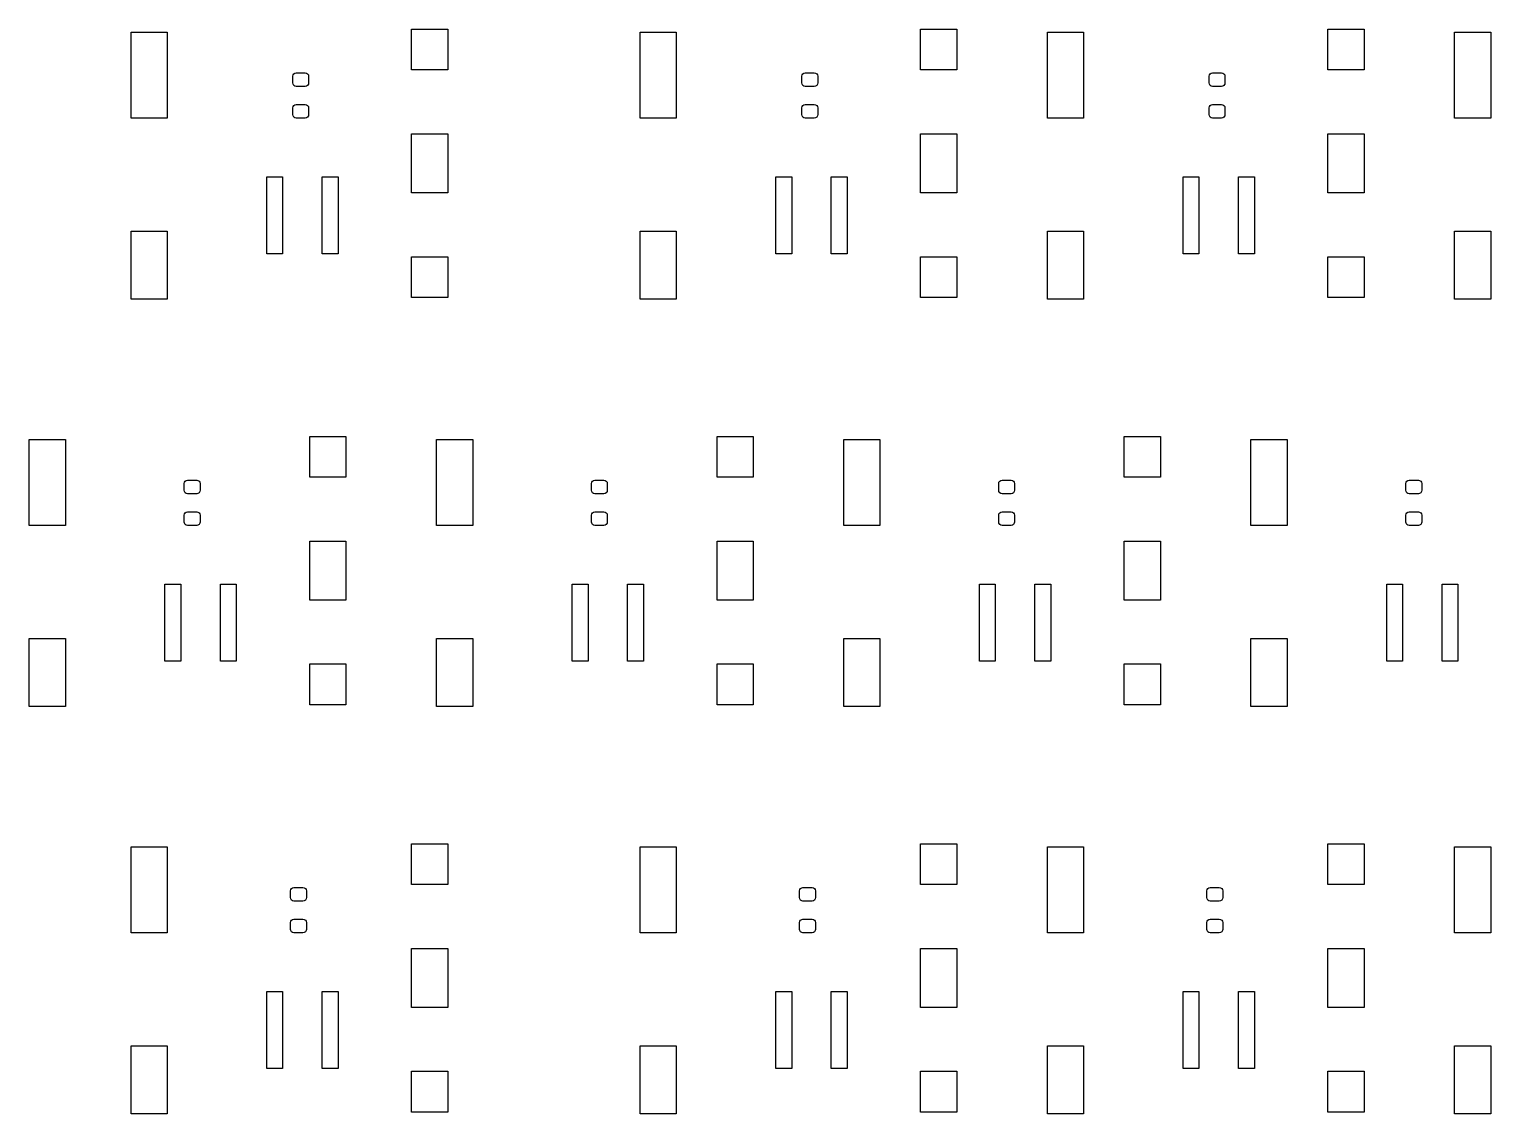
# Model space of a CAD drawing. Extents: x 0.8 to 10.9, y -6.1 to -1.7.
# Drawn here: x 0.78 to 3.323, y -3.63 to -1.743 of the extents above; entities that cross this region are included whole.
import ezdxf

# ---------------------------------------------------------------- set-up
doc = ezdxf.new("R2010")
doc.units = 0
doc.header["$MEASUREMENT"] = 0
doc.layers.add('BLACK', color=7, linetype='CONTINUOUS')

msp = doc.modelspace()

# ---------------------------------------------------------------- linework, layer by layer
at = {"layer": 'BLACK', "linetype": 'CONTINUOUS'}
for p, q in [((0.9567, -1.8976), (0.9567, -1.748)), ((0.9567, -1.748), (1.0197, -1.748)), ((1.0197, -1.748), (1.0197, -1.8976)), ((1.4449, -1.814), (1.4449, -1.7431)), ((1.4449, -1.7431), (1.5079, -1.7431)), ((1.5079, -1.7431), (1.5079, -1.814)), ((1.8425, -1.8976), (1.8425, -1.748)), ((1.8425, -1.748), (1.9055, -1.748)), ((1.9055, -1.748), (1.9055, -1.8976)), ((2.3307, -1.814), (2.3307, -1.7431)), ((2.3307, -1.7431), (2.3937, -1.7431)), ((2.3937, -1.7431), (2.3937, -1.814)), ((2.5512, -1.8976), (2.5512, -1.748)), ((2.5512, -1.748), (2.6142, -1.748)), ((2.6142, -1.748), (2.6142, -1.8976)), ((3.0394, -1.814), (3.0394, -1.7431)), ((3.0394, -1.7431), (3.1024, -1.7431)), ((3.1024, -1.7431), (3.1024, -1.814)), ((3.2598, -1.8976), (3.2598, -1.748)), ((3.2598, -1.748), (3.3228, -1.748)), ((3.3228, -1.748), (3.3228, -1.8976)), ((1.2382, -1.8248), (1.2386, -1.8225)), ((1.2382, -1.8366), (1.2382, -1.8248)), ((1.2386, -1.8225), (1.2399, -1.8206)), ((1.2399, -1.8206), (1.2418, -1.8193)), ((1.2418, -1.8193), (1.2441, -1.8189)), ((1.2441, -1.8189), (1.2598, -1.8189)), ((1.2598, -1.8189), (1.2621, -1.8193)), ((1.2621, -1.8193), (1.264, -1.8206)), ((1.264, -1.8206), (1.2653, -1.8225)), ((1.2653, -1.8225), (1.2657, -1.8248)), ((1.2657, -1.8248), (1.2657, -1.8366)), ((1.5079, -1.814), (1.4449, -1.814)), ((2.124, -1.8248), (2.1245, -1.8225)), ((2.124, -1.8366), (2.124, -1.8248)), ((2.1245, -1.8225), (2.1257, -1.8206)), ((2.1257, -1.8206), (2.1277, -1.8193)), ((2.1277, -1.8193), (2.1299, -1.8189)), ((2.1299, -1.8189), (2.1457, -1.8189)), ((2.1457, -1.8189), (2.1479, -1.8193)), ((2.1479, -1.8193), (2.1498, -1.8206)), ((2.1498, -1.8206), (2.1511, -1.8225)), ((2.1511, -1.8225), (2.1516, -1.8248)), ((2.1516, -1.8248), (2.1516, -1.8366)), ((2.3937, -1.814), (2.3307, -1.814)), ((2.8327, -1.8248), (2.8331, -1.8225)), ((2.8327, -1.8366), (2.8327, -1.8248)), ((2.8331, -1.8225), (2.8344, -1.8206)), ((2.8344, -1.8206), (2.8363, -1.8193)), ((2.8363, -1.8193), (2.8386, -1.8189)), ((2.8386, -1.8189), (2.8543, -1.8189)), ((2.8543, -1.8189), (2.8566, -1.8193)), ((2.8566, -1.8193), (2.8585, -1.8206)), ((2.8585, -1.8206), (2.8598, -1.8225)), ((2.8598, -1.8225), (2.8602, -1.8248)), ((2.8602, -1.8248), (2.8602, -1.8366)), ((3.1024, -1.814), (3.0394, -1.814)), ((1.2386, -1.8389), (1.2382, -1.8366)), ((1.2399, -1.8408), (1.2386, -1.8389)), ((1.2418, -1.8421), (1.2399, -1.8408)), ((1.2441, -1.8425), (1.2418, -1.8421)), ((1.2598, -1.8425), (1.2441, -1.8425)), ((1.2621, -1.8421), (1.2598, -1.8425)), ((1.264, -1.8408), (1.2621, -1.8421)), ((1.2653, -1.8389), (1.264, -1.8408)), ((1.2657, -1.8366), (1.2653, -1.8389)), ((2.1245, -1.8389), (2.124, -1.8366)), ((2.1257, -1.8408), (2.1245, -1.8389)), ((2.1277, -1.8421), (2.1257, -1.8408)), ((2.1299, -1.8425), (2.1277, -1.8421)), ((2.1457, -1.8425), (2.1299, -1.8425)), ((2.1479, -1.8421), (2.1457, -1.8425)), ((2.1498, -1.8408), (2.1479, -1.8421)), ((2.1511, -1.8389), (2.1498, -1.8408)), ((2.1516, -1.8366), (2.1511, -1.8389)), ((2.8331, -1.8389), (2.8327, -1.8366)), ((2.8344, -1.8408), (2.8331, -1.8389)), ((2.8363, -1.8421), (2.8344, -1.8408)), ((2.8386, -1.8425), (2.8363, -1.8421)), ((2.8543, -1.8425), (2.8386, -1.8425)), ((2.8566, -1.8421), (2.8543, -1.8425)), ((2.8585, -1.8408), (2.8566, -1.8421)), ((2.8598, -1.8389), (2.8585, -1.8408)), ((2.8602, -1.8366), (2.8598, -1.8389)), ((1.2382, -1.8799), (1.2386, -1.8777)), ((1.2382, -1.8917), (1.2382, -1.8799)), ((1.2386, -1.8777), (1.2399, -1.8757)), ((1.2399, -1.8757), (1.2418, -1.8745)), ((1.2418, -1.8745), (1.2441, -1.874)), ((1.2441, -1.874), (1.2598, -1.874)), ((1.2598, -1.874), (1.2621, -1.8745)), ((1.2621, -1.8745), (1.264, -1.8757)), ((1.264, -1.8757), (1.2653, -1.8777)), ((1.2653, -1.8777), (1.2657, -1.8799)), ((1.2657, -1.8799), (1.2657, -1.8917)), ((2.124, -1.8799), (2.1245, -1.8777)), ((2.124, -1.8917), (2.124, -1.8799)), ((2.1245, -1.8777), (2.1257, -1.8757)), ((2.1257, -1.8757), (2.1277, -1.8745)), ((2.1277, -1.8745), (2.1299, -1.874)), ((2.1299, -1.874), (2.1457, -1.874)), ((2.1457, -1.874), (2.1479, -1.8745)), ((2.1479, -1.8745), (2.1498, -1.8757)), ((2.1498, -1.8757), (2.1511, -1.8777)), ((2.1511, -1.8777), (2.1516, -1.8799)), ((2.1516, -1.8799), (2.1516, -1.8917)), ((2.8327, -1.8799), (2.8331, -1.8777)), ((2.8327, -1.8917), (2.8327, -1.8799)), ((2.8331, -1.8777), (2.8344, -1.8757)), ((2.8344, -1.8757), (2.8363, -1.8745)), ((2.8363, -1.8745), (2.8386, -1.874)), ((2.8386, -1.874), (2.8543, -1.874)), ((2.8543, -1.874), (2.8566, -1.8745)), ((2.8566, -1.8745), (2.8585, -1.8757)), ((2.8585, -1.8757), (2.8598, -1.8777)), ((2.8598, -1.8777), (2.8602, -1.8799)), ((2.8602, -1.8799), (2.8602, -1.8917)), ((1.0197, -1.8976), (0.9567, -1.8976)), ((1.2386, -1.894), (1.2382, -1.8917)), ((1.2399, -1.8959), (1.2386, -1.894)), ((1.2418, -1.8972), (1.2399, -1.8959)), ((1.2441, -1.8976), (1.2418, -1.8972)), ((1.2598, -1.8976), (1.2441, -1.8976)), ((1.2621, -1.8972), (1.2598, -1.8976)), ((1.264, -1.8959), (1.2621, -1.8972)), ((1.2653, -1.894), (1.264, -1.8959)), ((1.2657, -1.8917), (1.2653, -1.894)), ((1.9055, -1.8976), (1.8425, -1.8976)), ((2.1245, -1.894), (2.124, -1.8917)), ((2.1257, -1.8959), (2.1245, -1.894)), ((2.1277, -1.8972), (2.1257, -1.8959)), ((2.1299, -1.8976), (2.1277, -1.8972)), ((2.1457, -1.8976), (2.1299, -1.8976)), ((2.1479, -1.8972), (2.1457, -1.8976)), ((2.1498, -1.8959), (2.1479, -1.8972)), ((2.1511, -1.894), (2.1498, -1.8959)), ((2.1516, -1.8917), (2.1511, -1.894)), ((2.6142, -1.8976), (2.5512, -1.8976)), ((2.8331, -1.894), (2.8327, -1.8917)), ((2.8344, -1.8959), (2.8331, -1.894)), ((2.8363, -1.8972), (2.8344, -1.8959)), ((2.8386, -1.8976), (2.8363, -1.8972)), ((2.8543, -1.8976), (2.8386, -1.8976)), ((2.8566, -1.8972), (2.8543, -1.8976)), ((2.8585, -1.8959), (2.8566, -1.8972)), ((2.8598, -1.894), (2.8585, -1.8959)), ((2.8602, -1.8917), (2.8598, -1.894)), ((3.3228, -1.8976), (3.2598, -1.8976)), ((1.4449, -2.0276), (1.4449, -1.9252)), ((1.4449, -1.9252), (1.5079, -1.9252)), ((1.5079, -1.9252), (1.5079, -2.0276)), ((2.3307, -2.0276), (2.3307, -1.9252)), ((2.3307, -1.9252), (2.3937, -1.9252)), ((2.3937, -1.9252), (2.3937, -2.0276)), ((3.0394, -2.0276), (3.0394, -1.9252)), ((3.0394, -1.9252), (3.1024, -1.9252)), ((3.1024, -1.9252), (3.1024, -2.0276)), ((1.1929, -2.1339), (1.1929, -2)), ((1.1929, -2), (1.2205, -2)), ((1.2205, -2), (1.2205, -2.1339)), ((1.2894, -2.1339), (1.2894, -2)), ((1.2894, -2), (1.3169, -2)), ((1.3169, -2), (1.3169, -2.1339)), ((2.0787, -2.1339), (2.0787, -2)), ((2.0787, -2), (2.1063, -2)), ((2.1063, -2), (2.1063, -2.1339)), ((2.1752, -2.1339), (2.1752, -2)), ((2.1752, -2), (2.2028, -2)), ((2.2028, -2), (2.2028, -2.1339)), ((2.7874, -2.1339), (2.7874, -2)), ((2.7874, -2), (2.815, -2)), ((2.815, -2), (2.815, -2.1339)), ((2.8839, -2.1339), (2.8839, -2)), ((2.8839, -2), (2.9114, -2)), ((2.9114, -2), (2.9114, -2.1339)), ((1.5079, -2.0276), (1.4449, -2.0276)), ((2.3937, -2.0276), (2.3307, -2.0276)), ((3.1024, -2.0276), (3.0394, -2.0276)), ((0.9567, -2.2126), (0.9567, -2.0945)), ((0.9567, -2.0945), (1.0197, -2.0945)), ((1.0197, -2.0945), (1.0197, -2.2126)), ((1.8425, -2.2126), (1.8425, -2.0945)), ((1.8425, -2.0945), (1.9055, -2.0945)), ((1.9055, -2.0945), (1.9055, -2.2126)), ((2.5512, -2.2126), (2.5512, -2.0945)), ((2.5512, -2.0945), (2.6142, -2.0945)), ((2.6142, -2.0945), (2.6142, -2.2126)), ((3.2598, -2.2126), (3.2598, -2.0945)), ((3.2598, -2.0945), (3.3228, -2.0945)), ((3.3228, -2.0945), (3.3228, -2.2126)), ((1.2205, -2.1339), (1.1929, -2.1339)), ((1.3169, -2.1339), (1.2894, -2.1339)), ((2.1063, -2.1339), (2.0787, -2.1339)), ((2.2028, -2.1339), (2.1752, -2.1339)), ((2.815, -2.1339), (2.7874, -2.1339)), ((2.9114, -2.1339), (2.8839, -2.1339)), ((1.4449, -2.2096), (1.4449, -2.1388)), ((1.4449, -2.1388), (1.5079, -2.1388)), ((1.5079, -2.1388), (1.5079, -2.2096)), ((2.3307, -2.2096), (2.3307, -2.1388)), ((2.3307, -2.1388), (2.3937, -2.1388)), ((2.3937, -2.1388), (2.3937, -2.2096)), ((3.0394, -2.2096), (3.0394, -2.1388)), ((3.0394, -2.1388), (3.1024, -2.1388)), ((3.1024, -2.1388), (3.1024, -2.2096)), ((1.0197, -2.2126), (0.9567, -2.2126)), ((1.5079, -2.2096), (1.4449, -2.2096)), ((1.9055, -2.2126), (1.8425, -2.2126)), ((2.3937, -2.2096), (2.3307, -2.2096)), ((2.6142, -2.2126), (2.5512, -2.2126)), ((3.1024, -2.2096), (3.0394, -2.2096)), ((3.3228, -2.2126), (3.2598, -2.2126)), ((0.7795, -2.6063), (0.7795, -2.4567)), ((0.7795, -2.4567), (0.8425, -2.4567)), ((0.8425, -2.4567), (0.8425, -2.6063)), ((1.2677, -2.5226), (1.2677, -2.4518)), ((1.2677, -2.4518), (1.3307, -2.4518)), ((1.3307, -2.4518), (1.3307, -2.5226)), ((1.4882, -2.6063), (1.4882, -2.4567)), ((1.4882, -2.4567), (1.5512, -2.4567)), ((1.5512, -2.4567), (1.5512, -2.6063)), ((1.9764, -2.5226), (1.9764, -2.4518)), ((1.9764, -2.4518), (2.0394, -2.4518)), ((2.0394, -2.4518), (2.0394, -2.5226)), ((2.1969, -2.6063), (2.1969, -2.4567)), ((2.1969, -2.4567), (2.2598, -2.4567)), ((2.2598, -2.4567), (2.2598, -2.6063)), ((2.685, -2.5226), (2.685, -2.4518)), ((2.685, -2.4518), (2.748, -2.4518)), ((2.748, -2.4518), (2.748, -2.5226)), ((2.9055, -2.6063), (2.9055, -2.4567)), ((2.9055, -2.4567), (2.9685, -2.4567)), ((2.9685, -2.4567), (2.9685, -2.6063)), ((1.0492, -2.5335), (1.0497, -2.5312)), ((1.0492, -2.5453), (1.0492, -2.5335)), ((1.0497, -2.5312), (1.0509, -2.5293)), ((1.0509, -2.5293), (1.0529, -2.528)), ((1.0529, -2.528), (1.0551, -2.5276)), ((1.0551, -2.5276), (1.0709, -2.5276)), ((1.0709, -2.5276), (1.0731, -2.528)), ((1.0731, -2.528), (1.075, -2.5293)), ((1.075, -2.5293), (1.0763, -2.5312)), ((1.0763, -2.5312), (1.0768, -2.5335)), ((1.0768, -2.5335), (1.0768, -2.5453)), ((1.3307, -2.5226), (1.2677, -2.5226)), ((1.7579, -2.5335), (1.7583, -2.5312)), ((1.7579, -2.5453), (1.7579, -2.5335)), ((1.7583, -2.5312), (1.7596, -2.5293)), ((1.7596, -2.5293), (1.7615, -2.528)), ((1.7615, -2.528), (1.7638, -2.5276)), ((1.7638, -2.5276), (1.7795, -2.5276)), ((1.7795, -2.5276), (1.7818, -2.528)), ((1.7818, -2.528), (1.7837, -2.5293)), ((1.7837, -2.5293), (1.785, -2.5312)), ((1.785, -2.5312), (1.7854, -2.5335)), ((1.7854, -2.5335), (1.7854, -2.5453)), ((2.0394, -2.5226), (1.9764, -2.5226)), ((2.4665, -2.5335), (2.467, -2.5312)), ((2.4665, -2.5453), (2.4665, -2.5335)), ((2.467, -2.5312), (2.4683, -2.5293)), ((2.4683, -2.5293), (2.4702, -2.528)), ((2.4702, -2.528), (2.4724, -2.5276)), ((2.4724, -2.5276), (2.4882, -2.5276)), ((2.4882, -2.5276), (2.4904, -2.528)), ((2.4904, -2.528), (2.4924, -2.5293)), ((2.4924, -2.5293), (2.4936, -2.5312)), ((2.4936, -2.5312), (2.4941, -2.5335)), ((2.4941, -2.5335), (2.4941, -2.5453)), ((2.748, -2.5226), (2.685, -2.5226)), ((3.1752, -2.5335), (3.1756, -2.5312)), ((3.1752, -2.5453), (3.1752, -2.5335)), ((3.1756, -2.5312), (3.1769, -2.5293)), ((3.1769, -2.5293), (3.1788, -2.528)), ((3.1788, -2.528), (3.1811, -2.5276)), ((3.1811, -2.5276), (3.1969, -2.5276)), ((3.1969, -2.5276), (3.1991, -2.528)), ((3.1991, -2.528), (3.201, -2.5293)), ((3.201, -2.5293), (3.2023, -2.5312)), ((3.2023, -2.5312), (3.2028, -2.5335)), ((3.2028, -2.5335), (3.2028, -2.5453)), ((1.0497, -2.5475), (1.0492, -2.5453)), ((1.0509, -2.5495), (1.0497, -2.5475)), ((1.0529, -2.5507), (1.0509, -2.5495)), ((1.0551, -2.5512), (1.0529, -2.5507)), ((1.0709, -2.5512), (1.0551, -2.5512)), ((1.0731, -2.5507), (1.0709, -2.5512)), ((1.075, -2.5495), (1.0731, -2.5507)), ((1.0763, -2.5475), (1.075, -2.5495)), ((1.0768, -2.5453), (1.0763, -2.5475)), ((1.7583, -2.5475), (1.7579, -2.5453)), ((1.7596, -2.5495), (1.7583, -2.5475)), ((1.7615, -2.5507), (1.7596, -2.5495)), ((1.7638, -2.5512), (1.7615, -2.5507)), ((1.7795, -2.5512), (1.7638, -2.5512)), ((1.7818, -2.5507), (1.7795, -2.5512)), ((1.7837, -2.5495), (1.7818, -2.5507)), ((1.785, -2.5475), (1.7837, -2.5495)), ((1.7854, -2.5453), (1.785, -2.5475)), ((2.467, -2.5475), (2.4665, -2.5453)), ((2.4683, -2.5495), (2.467, -2.5475)), ((2.4702, -2.5507), (2.4683, -2.5495)), ((2.4724, -2.5512), (2.4702, -2.5507)), ((2.4882, -2.5512), (2.4724, -2.5512)), ((2.4904, -2.5507), (2.4882, -2.5512)), ((2.4924, -2.5495), (2.4904, -2.5507)), ((2.4936, -2.5475), (2.4924, -2.5495)), ((2.4941, -2.5453), (2.4936, -2.5475)), ((3.1756, -2.5475), (3.1752, -2.5453)), ((3.1769, -2.5495), (3.1756, -2.5475)), ((3.1788, -2.5507), (3.1769, -2.5495)), ((3.1811, -2.5512), (3.1788, -2.5507)), ((3.1969, -2.5512), (3.1811, -2.5512)), ((3.1991, -2.5507), (3.1969, -2.5512)), ((3.201, -2.5495), (3.1991, -2.5507)), ((3.2023, -2.5475), (3.201, -2.5495)), ((3.2028, -2.5453), (3.2023, -2.5475)), ((1.0492, -2.5886), (1.0497, -2.5863)), ((1.0492, -2.6004), (1.0492, -2.5886)), ((1.0497, -2.5863), (1.0509, -2.5844)), ((1.0509, -2.5844), (1.0529, -2.5831)), ((1.0529, -2.5831), (1.0551, -2.5827)), ((1.0551, -2.5827), (1.0709, -2.5827)), ((1.0709, -2.5827), (1.0731, -2.5831)), ((1.0731, -2.5831), (1.075, -2.5844)), ((1.075, -2.5844), (1.0763, -2.5863)), ((1.0763, -2.5863), (1.0768, -2.5886)), ((1.0768, -2.5886), (1.0768, -2.6004)), ((1.7579, -2.5886), (1.7583, -2.5863)), ((1.7579, -2.6004), (1.7579, -2.5886)), ((1.7583, -2.5863), (1.7596, -2.5844)), ((1.7596, -2.5844), (1.7615, -2.5831)), ((1.7615, -2.5831), (1.7638, -2.5827)), ((1.7638, -2.5827), (1.7795, -2.5827)), ((1.7795, -2.5827), (1.7818, -2.5831)), ((1.7818, -2.5831), (1.7837, -2.5844)), ((1.7837, -2.5844), (1.785, -2.5863)), ((1.785, -2.5863), (1.7854, -2.5886)), ((1.7854, -2.5886), (1.7854, -2.6004)), ((2.4665, -2.5886), (2.467, -2.5863)), ((2.4665, -2.6004), (2.4665, -2.5886)), ((2.467, -2.5863), (2.4683, -2.5844)), ((2.4683, -2.5844), (2.4702, -2.5831)), ((2.4702, -2.5831), (2.4724, -2.5827)), ((2.4724, -2.5827), (2.4882, -2.5827)), ((2.4882, -2.5827), (2.4904, -2.5831)), ((2.4904, -2.5831), (2.4924, -2.5844)), ((2.4924, -2.5844), (2.4936, -2.5863)), ((2.4936, -2.5863), (2.4941, -2.5886)), ((2.4941, -2.5886), (2.4941, -2.6004)), ((3.1752, -2.5886), (3.1756, -2.5863)), ((3.1752, -2.6004), (3.1752, -2.5886)), ((3.1756, -2.5863), (3.1769, -2.5844)), ((3.1769, -2.5844), (3.1788, -2.5831)), ((3.1788, -2.5831), (3.1811, -2.5827)), ((3.1811, -2.5827), (3.1969, -2.5827)), ((3.1969, -2.5827), (3.1991, -2.5831)), ((3.1991, -2.5831), (3.201, -2.5844)), ((3.201, -2.5844), (3.2023, -2.5863)), ((3.2023, -2.5863), (3.2028, -2.5886)), ((3.2028, -2.5886), (3.2028, -2.6004)), ((0.8425, -2.6063), (0.7795, -2.6063)), ((1.0497, -2.6027), (1.0492, -2.6004)), ((1.0509, -2.6046), (1.0497, -2.6027)), ((1.0529, -2.6058), (1.0509, -2.6046)), ((1.0551, -2.6063), (1.0529, -2.6058)), ((1.0709, -2.6063), (1.0551, -2.6063)), ((1.0731, -2.6058), (1.0709, -2.6063)), ((1.075, -2.6046), (1.0731, -2.6058)), ((1.0763, -2.6027), (1.075, -2.6046)), ((1.0768, -2.6004), (1.0763, -2.6027)), ((1.5512, -2.6063), (1.4882, -2.6063)), ((1.7583, -2.6027), (1.7579, -2.6004)), ((1.7596, -2.6046), (1.7583, -2.6027)), ((1.7615, -2.6058), (1.7596, -2.6046)), ((1.7638, -2.6063), (1.7615, -2.6058)), ((1.7795, -2.6063), (1.7638, -2.6063)), ((1.7818, -2.6058), (1.7795, -2.6063)), ((1.7837, -2.6046), (1.7818, -2.6058)), ((1.785, -2.6027), (1.7837, -2.6046)), ((1.7854, -2.6004), (1.785, -2.6027)), ((2.2598, -2.6063), (2.1969, -2.6063)), ((2.467, -2.6027), (2.4665, -2.6004)), ((2.4683, -2.6046), (2.467, -2.6027)), ((2.4702, -2.6058), (2.4683, -2.6046)), ((2.4724, -2.6063), (2.4702, -2.6058)), ((2.4882, -2.6063), (2.4724, -2.6063)), ((2.4904, -2.6058), (2.4882, -2.6063)), ((2.4924, -2.6046), (2.4904, -2.6058)), ((2.4936, -2.6027), (2.4924, -2.6046)), ((2.4941, -2.6004), (2.4936, -2.6027)), ((2.9685, -2.6063), (2.9055, -2.6063)), ((3.1756, -2.6027), (3.1752, -2.6004)), ((3.1769, -2.6046), (3.1756, -2.6027)), ((3.1788, -2.6058), (3.1769, -2.6046)), ((3.1811, -2.6063), (3.1788, -2.6058)), ((3.1969, -2.6063), (3.1811, -2.6063)), ((3.1991, -2.6058), (3.1969, -2.6063)), ((3.201, -2.6046), (3.1991, -2.6058)), ((3.2023, -2.6027), (3.201, -2.6046)), ((3.2028, -2.6004), (3.2023, -2.6027)), ((1.2677, -2.7362), (1.2677, -2.6339)), ((1.2677, -2.6339), (1.3307, -2.6339)), ((1.3307, -2.6339), (1.3307, -2.7362)), ((1.9764, -2.7362), (1.9764, -2.6339)), ((1.9764, -2.6339), (2.0394, -2.6339)), ((2.0394, -2.6339), (2.0394, -2.7362)), ((2.685, -2.7362), (2.685, -2.6339)), ((2.685, -2.6339), (2.748, -2.6339)), ((2.748, -2.6339), (2.748, -2.7362)), ((1.0157, -2.8425), (1.0157, -2.7087)), ((1.0157, -2.7087), (1.0433, -2.7087)), ((1.0433, -2.7087), (1.0433, -2.8425)), ((1.1122, -2.8425), (1.1122, -2.7087)), ((1.1122, -2.7087), (1.1398, -2.7087)), ((1.1398, -2.7087), (1.1398, -2.8425)), ((1.7244, -2.8425), (1.7244, -2.7087)), ((1.7244, -2.7087), (1.752, -2.7087)), ((1.752, -2.7087), (1.752, -2.8425)), ((1.8209, -2.8425), (1.8209, -2.7087)), ((1.8209, -2.7087), (1.8484, -2.7087)), ((1.8484, -2.7087), (1.8484, -2.8425)), ((2.4331, -2.8425), (2.4331, -2.7087)), ((2.4331, -2.7087), (2.4606, -2.7087)), ((2.4606, -2.7087), (2.4606, -2.8425)), ((2.5295, -2.8425), (2.5295, -2.7087)), ((2.5295, -2.7087), (2.5571, -2.7087)), ((2.5571, -2.7087), (2.5571, -2.8425)), ((3.1417, -2.8425), (3.1417, -2.7087)), ((3.1417, -2.7087), (3.1693, -2.7087)), ((3.1693, -2.7087), (3.1693, -2.8425)), ((3.2382, -2.8425), (3.2382, -2.7087)), ((3.2382, -2.7087), (3.2657, -2.7087)), ((3.2657, -2.7087), (3.2657, -2.8425)), ((1.3307, -2.7362), (1.2677, -2.7362)), ((2.0394, -2.7362), (1.9764, -2.7362)), ((2.748, -2.7362), (2.685, -2.7362)), ((0.7795, -2.9213), (0.7795, -2.8031)), ((0.7795, -2.8031), (0.8425, -2.8031)), ((0.8425, -2.8031), (0.8425, -2.9213)), ((1.4882, -2.9213), (1.4882, -2.8031)), ((1.4882, -2.8031), (1.5512, -2.8031)), ((1.5512, -2.8031), (1.5512, -2.9213)), ((2.1969, -2.9213), (2.1969, -2.8031)), ((2.1969, -2.8031), (2.2598, -2.8031)), ((2.2598, -2.8031), (2.2598, -2.9213)), ((2.9055, -2.9213), (2.9055, -2.8031)), ((2.9055, -2.8031), (2.9685, -2.8031)), ((2.9685, -2.8031), (2.9685, -2.9213)), ((1.0433, -2.8425), (1.0157, -2.8425)), ((1.1398, -2.8425), (1.1122, -2.8425)), ((1.2677, -2.9183), (1.2677, -2.8474)), ((1.2677, -2.8474), (1.3307, -2.8474)), ((1.3307, -2.8474), (1.3307, -2.9183)), ((1.752, -2.8425), (1.7244, -2.8425)), ((1.8484, -2.8425), (1.8209, -2.8425)), ((1.9764, -2.9183), (1.9764, -2.8474)), ((1.9764, -2.8474), (2.0394, -2.8474)), ((2.0394, -2.8474), (2.0394, -2.9183)), ((2.4606, -2.8425), (2.4331, -2.8425)), ((2.5571, -2.8425), (2.5295, -2.8425)), ((2.685, -2.9183), (2.685, -2.8474)), ((2.685, -2.8474), (2.748, -2.8474)), ((2.748, -2.8474), (2.748, -2.9183)), ((3.1693, -2.8425), (3.1417, -2.8425)), ((3.2657, -2.8425), (3.2382, -2.8425)), ((0.8425, -2.9213), (0.7795, -2.9213)), ((1.3307, -2.9183), (1.2677, -2.9183)), ((1.5512, -2.9213), (1.4882, -2.9213)), ((2.0394, -2.9183), (1.9764, -2.9183)), ((2.2598, -2.9213), (2.1969, -2.9213)), ((2.748, -2.9183), (2.685, -2.9183)), ((2.9685, -2.9213), (2.9055, -2.9213)), ((0.9567, -3.315), (0.9567, -3.1654)), ((0.9567, -3.1654), (1.0197, -3.1654)), ((1.0197, -3.1654), (1.0197, -3.315)), ((1.4449, -3.2313), (1.4449, -3.1604)), ((1.4449, -3.1604), (1.5079, -3.1604)), ((1.5079, -3.1604), (1.5079, -3.2313)), ((1.8425, -3.315), (1.8425, -3.1654)), ((1.8425, -3.1654), (1.9055, -3.1654)), ((1.9055, -3.1654), (1.9055, -3.315)), ((2.3307, -3.2313), (2.3307, -3.1604)), ((2.3307, -3.1604), (2.3937, -3.1604)), ((2.3937, -3.1604), (2.3937, -3.2313)), ((2.5512, -3.315), (2.5512, -3.1654)), ((2.5512, -3.1654), (2.6142, -3.1654)), ((2.6142, -3.1654), (2.6142, -3.315)), ((3.0394, -3.2313), (3.0394, -3.1604)), ((3.0394, -3.1604), (3.1024, -3.1604)), ((3.1024, -3.1604), (3.1024, -3.2313)), ((3.2598, -3.315), (3.2598, -3.1654)), ((3.2598, -3.1654), (3.3228, -3.1654)), ((3.3228, -3.1654), (3.3228, -3.315)), ((1.2343, -3.2421), (1.2347, -3.2399)), ((1.2343, -3.2539), (1.2343, -3.2421)), ((1.2347, -3.2562), (1.2343, -3.2539)), ((1.2347, -3.2399), (1.236, -3.238)), ((1.236, -3.238), (1.2379, -3.2367)), ((1.2379, -3.2367), (1.2402, -3.2362)), ((1.2402, -3.2362), (1.2559, -3.2362)), ((1.2559, -3.2362), (1.2582, -3.2367)), ((1.2582, -3.2367), (1.2601, -3.238)), ((1.2601, -3.238), (1.2614, -3.2399)), ((1.2614, -3.2399), (1.2618, -3.2421)), ((1.2618, -3.2539), (1.2614, -3.2562)), ((1.2618, -3.2421), (1.2618, -3.2539)), ((1.5079, -3.2313), (1.4449, -3.2313)), ((2.1201, -3.2421), (2.1205, -3.2399)), ((2.1201, -3.2539), (2.1201, -3.2421)), ((2.1205, -3.2562), (2.1201, -3.2539)), ((2.1205, -3.2399), (2.1218, -3.238)), ((2.1218, -3.238), (2.1237, -3.2367)), ((2.1237, -3.2367), (2.126, -3.2362)), ((2.126, -3.2362), (2.1417, -3.2362)), ((2.1417, -3.2362), (2.144, -3.2367)), ((2.144, -3.2367), (2.1459, -3.238)), ((2.1459, -3.238), (2.1472, -3.2399)), ((2.1472, -3.2399), (2.1476, -3.2421)), ((2.1476, -3.2539), (2.1472, -3.2562)), ((2.1476, -3.2421), (2.1476, -3.2539)), ((2.3937, -3.2313), (2.3307, -3.2313)), ((2.8287, -3.2421), (2.8292, -3.2399)), ((2.8287, -3.2539), (2.8287, -3.2421)), ((2.8292, -3.2562), (2.8287, -3.2539)), ((2.8292, -3.2399), (2.8305, -3.238)), ((2.8305, -3.238), (2.8324, -3.2367)), ((2.8324, -3.2367), (2.8346, -3.2362)), ((2.8346, -3.2362), (2.8504, -3.2362)), ((2.8504, -3.2362), (2.8527, -3.2367)), ((2.8527, -3.2367), (2.8546, -3.238)), ((2.8546, -3.238), (2.8558, -3.2399)), ((2.8558, -3.2399), (2.8563, -3.2421)), ((2.8563, -3.2539), (2.8558, -3.2562)), ((2.8563, -3.2421), (2.8563, -3.2539)), ((3.1024, -3.2313), (3.0394, -3.2313)), ((1.236, -3.2581), (1.2347, -3.2562)), ((1.2379, -3.2594), (1.236, -3.2581)), ((1.2402, -3.2598), (1.2379, -3.2594)), ((1.2559, -3.2598), (1.2402, -3.2598)), ((1.2582, -3.2594), (1.2559, -3.2598)), ((1.2601, -3.2581), (1.2582, -3.2594)), ((1.2614, -3.2562), (1.2601, -3.2581)), ((2.1218, -3.2581), (2.1205, -3.2562)), ((2.1237, -3.2594), (2.1218, -3.2581)), ((2.126, -3.2598), (2.1237, -3.2594)), ((2.1417, -3.2598), (2.126, -3.2598)), ((2.144, -3.2594), (2.1417, -3.2598)), ((2.1459, -3.2581), (2.144, -3.2594)), ((2.1472, -3.2562), (2.1459, -3.2581)), ((2.8305, -3.2581), (2.8292, -3.2562)), ((2.8324, -3.2594), (2.8305, -3.2581)), ((2.8346, -3.2598), (2.8324, -3.2594)), ((2.8504, -3.2598), (2.8346, -3.2598)), ((2.8527, -3.2594), (2.8504, -3.2598)), ((2.8546, -3.2581), (2.8527, -3.2594)), ((2.8558, -3.2562), (2.8546, -3.2581)), ((1.2343, -3.2972), (1.2347, -3.295)), ((1.2343, -3.3091), (1.2343, -3.2972)), ((1.2347, -3.295), (1.236, -3.2931)), ((1.236, -3.2931), (1.2379, -3.2918)), ((1.2379, -3.2918), (1.2402, -3.2913)), ((1.2402, -3.2913), (1.2559, -3.2913)), ((1.2559, -3.2913), (1.2582, -3.2918)), ((1.2582, -3.2918), (1.2601, -3.2931)), ((1.2601, -3.2931), (1.2614, -3.295)), ((1.2614, -3.295), (1.2618, -3.2972)), ((1.2618, -3.2972), (1.2618, -3.3091)), ((2.1201, -3.2972), (2.1205, -3.295)), ((2.1201, -3.3091), (2.1201, -3.2972)), ((2.1205, -3.295), (2.1218, -3.2931)), ((2.1218, -3.2931), (2.1237, -3.2918)), ((2.1237, -3.2918), (2.126, -3.2913)), ((2.126, -3.2913), (2.1417, -3.2913)), ((2.1417, -3.2913), (2.144, -3.2918)), ((2.144, -3.2918), (2.1459, -3.2931)), ((2.1459, -3.2931), (2.1472, -3.295)), ((2.1472, -3.295), (2.1476, -3.2972)), ((2.1476, -3.2972), (2.1476, -3.3091)), ((2.8287, -3.2972), (2.8292, -3.295)), ((2.8287, -3.3091), (2.8287, -3.2972)), ((2.8292, -3.295), (2.8305, -3.2931)), ((2.8305, -3.2931), (2.8324, -3.2918)), ((2.8324, -3.2918), (2.8346, -3.2913)), ((2.8346, -3.2913), (2.8504, -3.2913)), ((2.8504, -3.2913), (2.8527, -3.2918)), ((2.8527, -3.2918), (2.8546, -3.2931)), ((2.8546, -3.2931), (2.8558, -3.295)), ((2.8558, -3.295), (2.8563, -3.2972)), ((2.8563, -3.2972), (2.8563, -3.3091)), ((1.0197, -3.315), (0.9567, -3.315)), ((1.2347, -3.3113), (1.2343, -3.3091)), ((1.236, -3.3132), (1.2347, -3.3113)), ((1.2379, -3.3145), (1.236, -3.3132)), ((1.2402, -3.315), (1.2379, -3.3145)), ((1.2559, -3.315), (1.2402, -3.315)), ((1.2582, -3.3145), (1.2559, -3.315)), ((1.2601, -3.3132), (1.2582, -3.3145)), ((1.2614, -3.3113), (1.2601, -3.3132)), ((1.2618, -3.3091), (1.2614, -3.3113)), ((1.9055, -3.315), (1.8425, -3.315)), ((2.1205, -3.3113), (2.1201, -3.3091)), ((2.1218, -3.3132), (2.1205, -3.3113)), ((2.1237, -3.3145), (2.1218, -3.3132)), ((2.126, -3.315), (2.1237, -3.3145)), ((2.1417, -3.315), (2.126, -3.315)), ((2.144, -3.3145), (2.1417, -3.315)), ((2.1459, -3.3132), (2.144, -3.3145)), ((2.1472, -3.3113), (2.1459, -3.3132)), ((2.1476, -3.3091), (2.1472, -3.3113)), ((2.6142, -3.315), (2.5512, -3.315)), ((2.8292, -3.3113), (2.8287, -3.3091)), ((2.8305, -3.3132), (2.8292, -3.3113)), ((2.8324, -3.3145), (2.8305, -3.3132)), ((2.8346, -3.315), (2.8324, -3.3145)), ((2.8504, -3.315), (2.8346, -3.315)), ((2.8527, -3.3145), (2.8504, -3.315)), ((2.8546, -3.3132), (2.8527, -3.3145)), ((2.8558, -3.3113), (2.8546, -3.3132)), ((2.8563, -3.3091), (2.8558, -3.3113)), ((3.3228, -3.315), (3.2598, -3.315)), ((1.4449, -3.4449), (1.4449, -3.3425)), ((1.4449, -3.3425), (1.5079, -3.3425)), ((1.5079, -3.3425), (1.5079, -3.4449)), ((2.3307, -3.4449), (2.3307, -3.3425)), ((2.3307, -3.3425), (2.3937, -3.3425)), ((2.3937, -3.3425), (2.3937, -3.4449)), ((3.0394, -3.4449), (3.0394, -3.3425)), ((3.0394, -3.3425), (3.1024, -3.3425)), ((3.1024, -3.3425), (3.1024, -3.4449)), ((1.1929, -3.5512), (1.1929, -3.4173)), ((1.1929, -3.4173), (1.2205, -3.4173)), ((1.2205, -3.4173), (1.2205, -3.5512)), ((1.2894, -3.5512), (1.2894, -3.4173)), ((1.2894, -3.4173), (1.3169, -3.4173)), ((1.3169, -3.4173), (1.3169, -3.5512)), ((2.0787, -3.5512), (2.0787, -3.4173)), ((2.0787, -3.4173), (2.1063, -3.4173)), ((2.1063, -3.4173), (2.1063, -3.5512)), ((2.1752, -3.5512), (2.1752, -3.4173)), ((2.1752, -3.4173), (2.2028, -3.4173)), ((2.2028, -3.4173), (2.2028, -3.5512)), ((2.7874, -3.5512), (2.7874, -3.4173)), ((2.7874, -3.4173), (2.815, -3.4173)), ((2.815, -3.4173), (2.815, -3.5512)), ((2.8839, -3.5512), (2.8839, -3.4173)), ((2.8839, -3.4173), (2.9114, -3.4173)), ((2.9114, -3.4173), (2.9114, -3.5512)), ((1.5079, -3.4449), (1.4449, -3.4449)), ((2.3937, -3.4449), (2.3307, -3.4449)), ((3.1024, -3.4449), (3.0394, -3.4449)), ((0.9567, -3.6299), (0.9567, -3.5118)), ((0.9567, -3.5118), (1.0197, -3.5118)), ((1.0197, -3.5118), (1.0197, -3.6299)), ((1.8425, -3.6299), (1.8425, -3.5118)), ((1.8425, -3.5118), (1.9055, -3.5118)), ((1.9055, -3.5118), (1.9055, -3.6299)), ((2.5512, -3.6299), (2.5512, -3.5118)), ((2.5512, -3.5118), (2.6142, -3.5118)), ((2.6142, -3.5118), (2.6142, -3.6299)), ((3.2598, -3.6299), (3.2598, -3.5118)), ((3.2598, -3.5118), (3.3228, -3.5118)), ((3.3228, -3.5118), (3.3228, -3.6299)), ((1.2205, -3.5512), (1.1929, -3.5512)), ((1.3169, -3.5512), (1.2894, -3.5512)), ((1.4449, -3.627), (1.4449, -3.5561)), ((1.4449, -3.5561), (1.5079, -3.5561)), ((1.5079, -3.5561), (1.5079, -3.627)), ((2.1063, -3.5512), (2.0787, -3.5512)), ((2.2028, -3.5512), (2.1752, -3.5512)), ((2.3307, -3.627), (2.3307, -3.5561)), ((2.3307, -3.5561), (2.3937, -3.5561)), ((2.3937, -3.5561), (2.3937, -3.627)), ((2.815, -3.5512), (2.7874, -3.5512)), ((2.9114, -3.5512), (2.8839, -3.5512)), ((3.0394, -3.627), (3.0394, -3.5561)), ((3.0394, -3.5561), (3.1024, -3.5561)), ((3.1024, -3.5561), (3.1024, -3.627)), ((1.0197, -3.6299), (0.9567, -3.6299)), ((1.5079, -3.627), (1.4449, -3.627)), ((1.9055, -3.6299), (1.8425, -3.6299)), ((2.3937, -3.627), (2.3307, -3.627)), ((2.6142, -3.6299), (2.5512, -3.6299)), ((3.1024, -3.627), (3.0394, -3.627)), ((3.3228, -3.6299), (3.2598, -3.6299))]:
    msp.add_line(p, q, dxfattribs=at)

doc.saveas('drawing.dxf')
